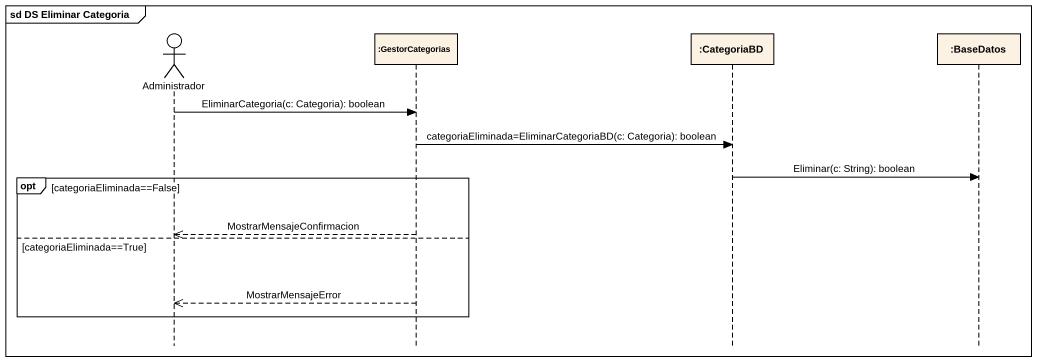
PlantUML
@startuml
mainframe sd DS Eliminar Categoria
hide footbox
actor Administrador
participant ":GestorCategorias" as GestorCategorias
participant ":CategoriaBD" as CategoriaBD
participant ":BaseDatos" as BaseDatos

Administrador -> GestorCategorias : EliminarCategoria(c: Categoria): boolean
GestorCategorias -> CategoriaBD : categoriaEliminada=EliminarCategoriaBD(c: Categoria): boolean
CategoriaBD -> BaseDatos : Eliminar(c: String): boolean
opt categoriaEliminada==False
  GestorCategorias -->> Administrador : MostrarMensajeConfirmacion
else categoriaEliminada==True
  GestorCategorias -->> Administrador : MostrarMensajeError
end
@enduml
